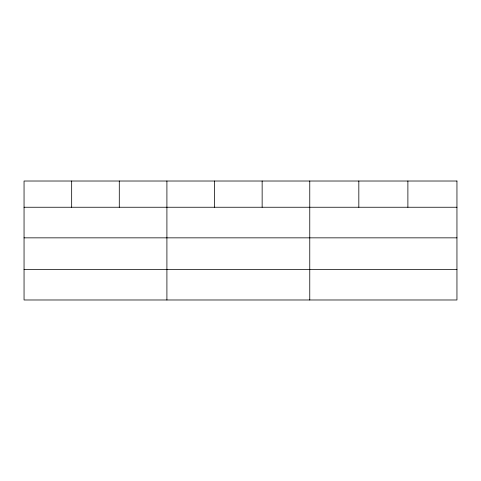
<?xml version="1.0" encoding="UTF-8"?>
<svg xmlns="http://www.w3.org/2000/svg" width="481" height="481" viewBox="0 0 481 481"><rect width="100%" height="100%" fill="white"/><g stroke="black" fill="none" stroke-linecap="round" stroke-linejoin="round"><path stroke-width="0.72" d="M24.05 207.245L456.95 207.245M24.05 237.848L456.95 237.848M24.05 269.378L456.95 269.378M407.888 181.018L407.888 207.245M358.826 181.018L358.826 207.245M309.764 181.018L309.764 299.982M262.145 181.018L262.145 207.245M214.526 181.018L214.526 207.245M166.907 181.018L166.907 299.982M119.288 181.018L119.288 207.245M71.669 181.018L71.669 207.245M456.95 181.018L24.05 181.018L24.05 299.982L456.95 299.982L456.95 181.018"/></g></svg>
